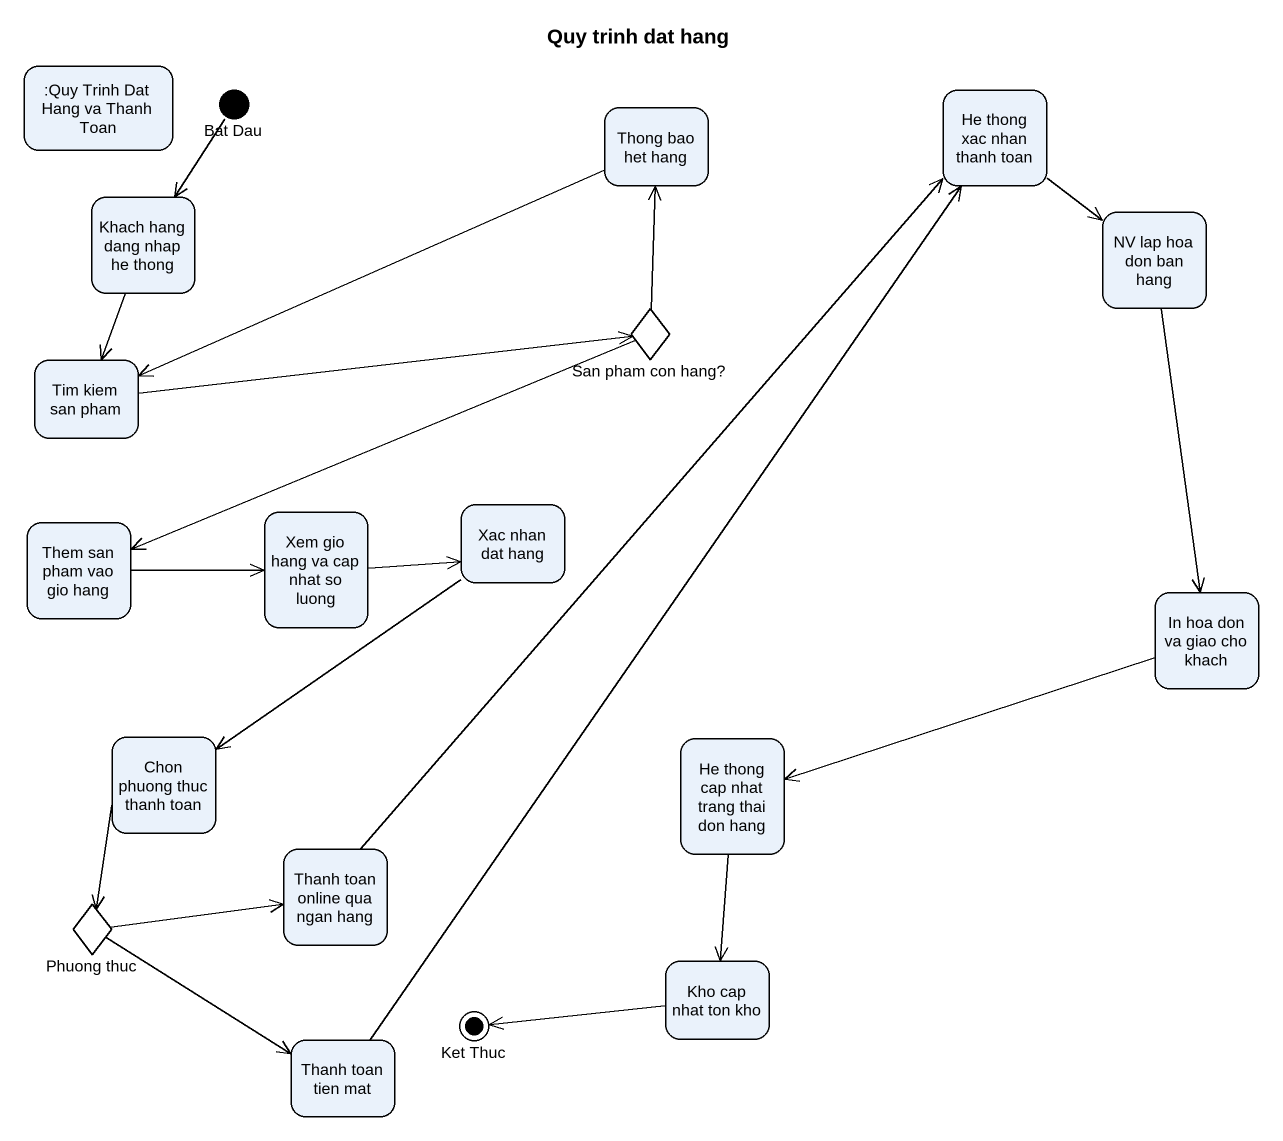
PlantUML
@startuml
title Quy trinh dat hang
hide empty description
state ":Quy Trinh Dat Hang va Thanh Toan" as Quy_Trinh_Dat_Hang_va_Thanh
state "Bat Dau" as Bat_Dau <<start>>
state "He thong xac nhan thanh toan" as He_thong_xac_nhan_thanh_toan
state "Thong bao het hang" as Thong_bao_het_hang
state "Khach hang dang nhap he thong" as Khach_hang_dang_nhap_he
state "NV lap hoa don ban hang" as NV_lap_hoa_don_ban_hang
state "Tim kiem san pham" as Tim_kiem_san_pham
state "San pham con hang?" as San_pham_con_hang <<choice>>
state "Xac nhan dat hang" as Xac_nhan_dat_hang
state "Them san pham vao gio hang" as Them_san_pham_vao_gio_hang
state "Xem gio hang va cap nhat so luong" as Xem_gio_hang_va_cap_nhat_so
state "In hoa don va giao cho khach" as In_hoa_don_va_giao_cho_khach
state "Chon phuong thuc thanh toan" as Chon_phuong_thuc_thanh_toan
state "He thong cap nhat trang thai don hang" as He_thong_cap_nhat_trang
state "Phuong thuc" as Phuong_thuc <<choice>>
state "Thanh toan online qua ngan hang" as Thanh_toan_online_qua_ngan
state "Kho cap nhat ton kho" as Kho_cap_nhat_ton_kho
state "Thanh toan tien mat" as Thanh_toan_tien_mat
state "Ket Thuc" as Ket_Thuc <<end>>
Bat_Dau --> Khach_hang_dang_nhap_he
He_thong_xac_nhan_thanh_toan --> NV_lap_hoa_don_ban_hang
Thong_bao_het_hang -left-> Tim_kiem_san_pham
Khach_hang_dang_nhap_he --> Tim_kiem_san_pham
NV_lap_hoa_don_ban_hang --> In_hoa_don_va_giao_cho_khach
Tim_kiem_san_pham -right-> San_pham_con_hang
San_pham_con_hang -up-> Thong_bao_het_hang
San_pham_con_hang -left-> Them_san_pham_vao_gio_hang
Xac_nhan_dat_hang --> Chon_phuong_thuc_thanh_toan
Them_san_pham_vao_gio_hang -right-> Xem_gio_hang_va_cap_nhat_so
Xem_gio_hang_va_cap_nhat_so -right-> Xac_nhan_dat_hang
In_hoa_don_va_giao_cho_khach -left-> He_thong_cap_nhat_trang
Chon_phuong_thuc_thanh_toan --> Phuong_thuc
He_thong_cap_nhat_trang --> Kho_cap_nhat_ton_kho
Phuong_thuc -right-> Thanh_toan_online_qua_ngan
Phuong_thuc -right-> Thanh_toan_tien_mat
Thanh_toan_online_qua_ngan -up-> He_thong_xac_nhan_thanh_toan
Kho_cap_nhat_ton_kho -left-> Ket_Thuc
Thanh_toan_tien_mat -up-> He_thong_xac_nhan_thanh_toan
@enduml
